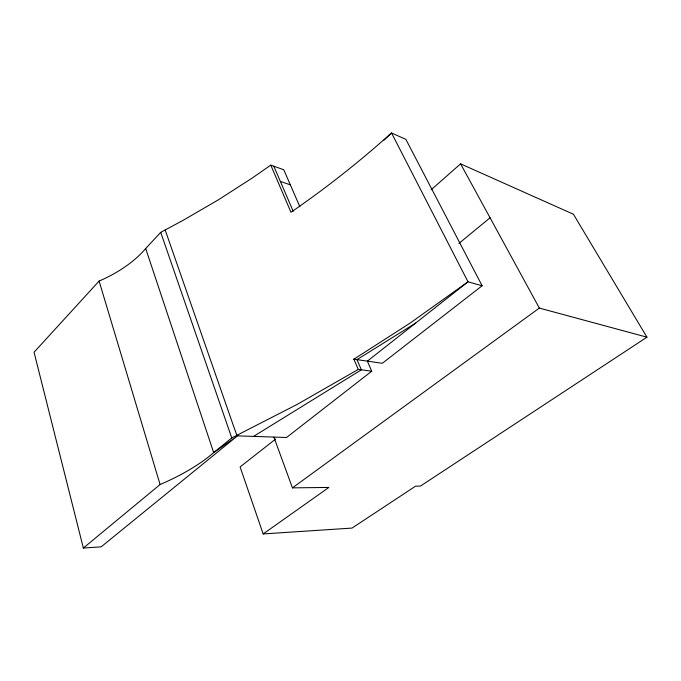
<?xml version="1.0" encoding="UTF-8"?>
<svg xmlns="http://www.w3.org/2000/svg" width="681" height="681" viewBox="0 0 681 681"><rect width="100%" height="100%" fill="white"/><g stroke="black" fill="none" stroke-linecap="round" stroke-linejoin="round"><path stroke-width="1.02" d="M299.87 206.752L283.773 169.756L270.774 165.125L252.242 178.022L218.005 200.052L182.993 220.389L160.725 232.349L145.683 248.522A113.225 67.819 -11.1 0 1 99.103 281.066L34.05 352.23L83.354 548.043L101.18 546.834L237.303 436.019L213.672 452.618A128.173 50.19 -16.4 0 1 160.095 484.514L83.354 548.043M383.871 140.277L391.532 132.957L405.885 139.375L482.114 285.773L382.33 363.288L353.524 359.134M431.167 189.769L460.577 163.84L573.419 214.234L646.95 337.18L420.449 486.089L415.555 486.166L352.043 528.073L263.172 533.938L240.095 466.928L275.669 439.041M458.926 243.406L490.073 217.784L460.577 163.84M213.86 452.482L231.753 437.926L297.129 404.437L358.274 369.408L371.732 371.196L367.365 361.134L468 281.815L482.114 285.773M237.49 435.866L286.548 437.491L371.732 371.196M273.932 437.236L292.447 487.86L539.335 308.076L646.95 337.18M263.172 533.938L328.872 487.434L292.447 487.86M415.691 323.041L356.989 359.636L361.373 369.817L253.936 436.172M237.984 435.465L236.911 435.355L232.996 424.518L165.16 229.965M273.822 166.19L280.351 181.41L290.319 184.84M490.073 217.784L539.335 308.076M280.351 181.41L293.205 211.263M270.774 165.125L290.966 212.259C326.165 188.05 359.73 161.482 391.532 132.957L468 281.815L410.047 323.143L353.899 359.185L358.274 369.408M160.725 232.349L231.753 437.926M145.683 248.522L213.672 452.618M99.103 281.066L160.095 484.514"/></g></svg>
